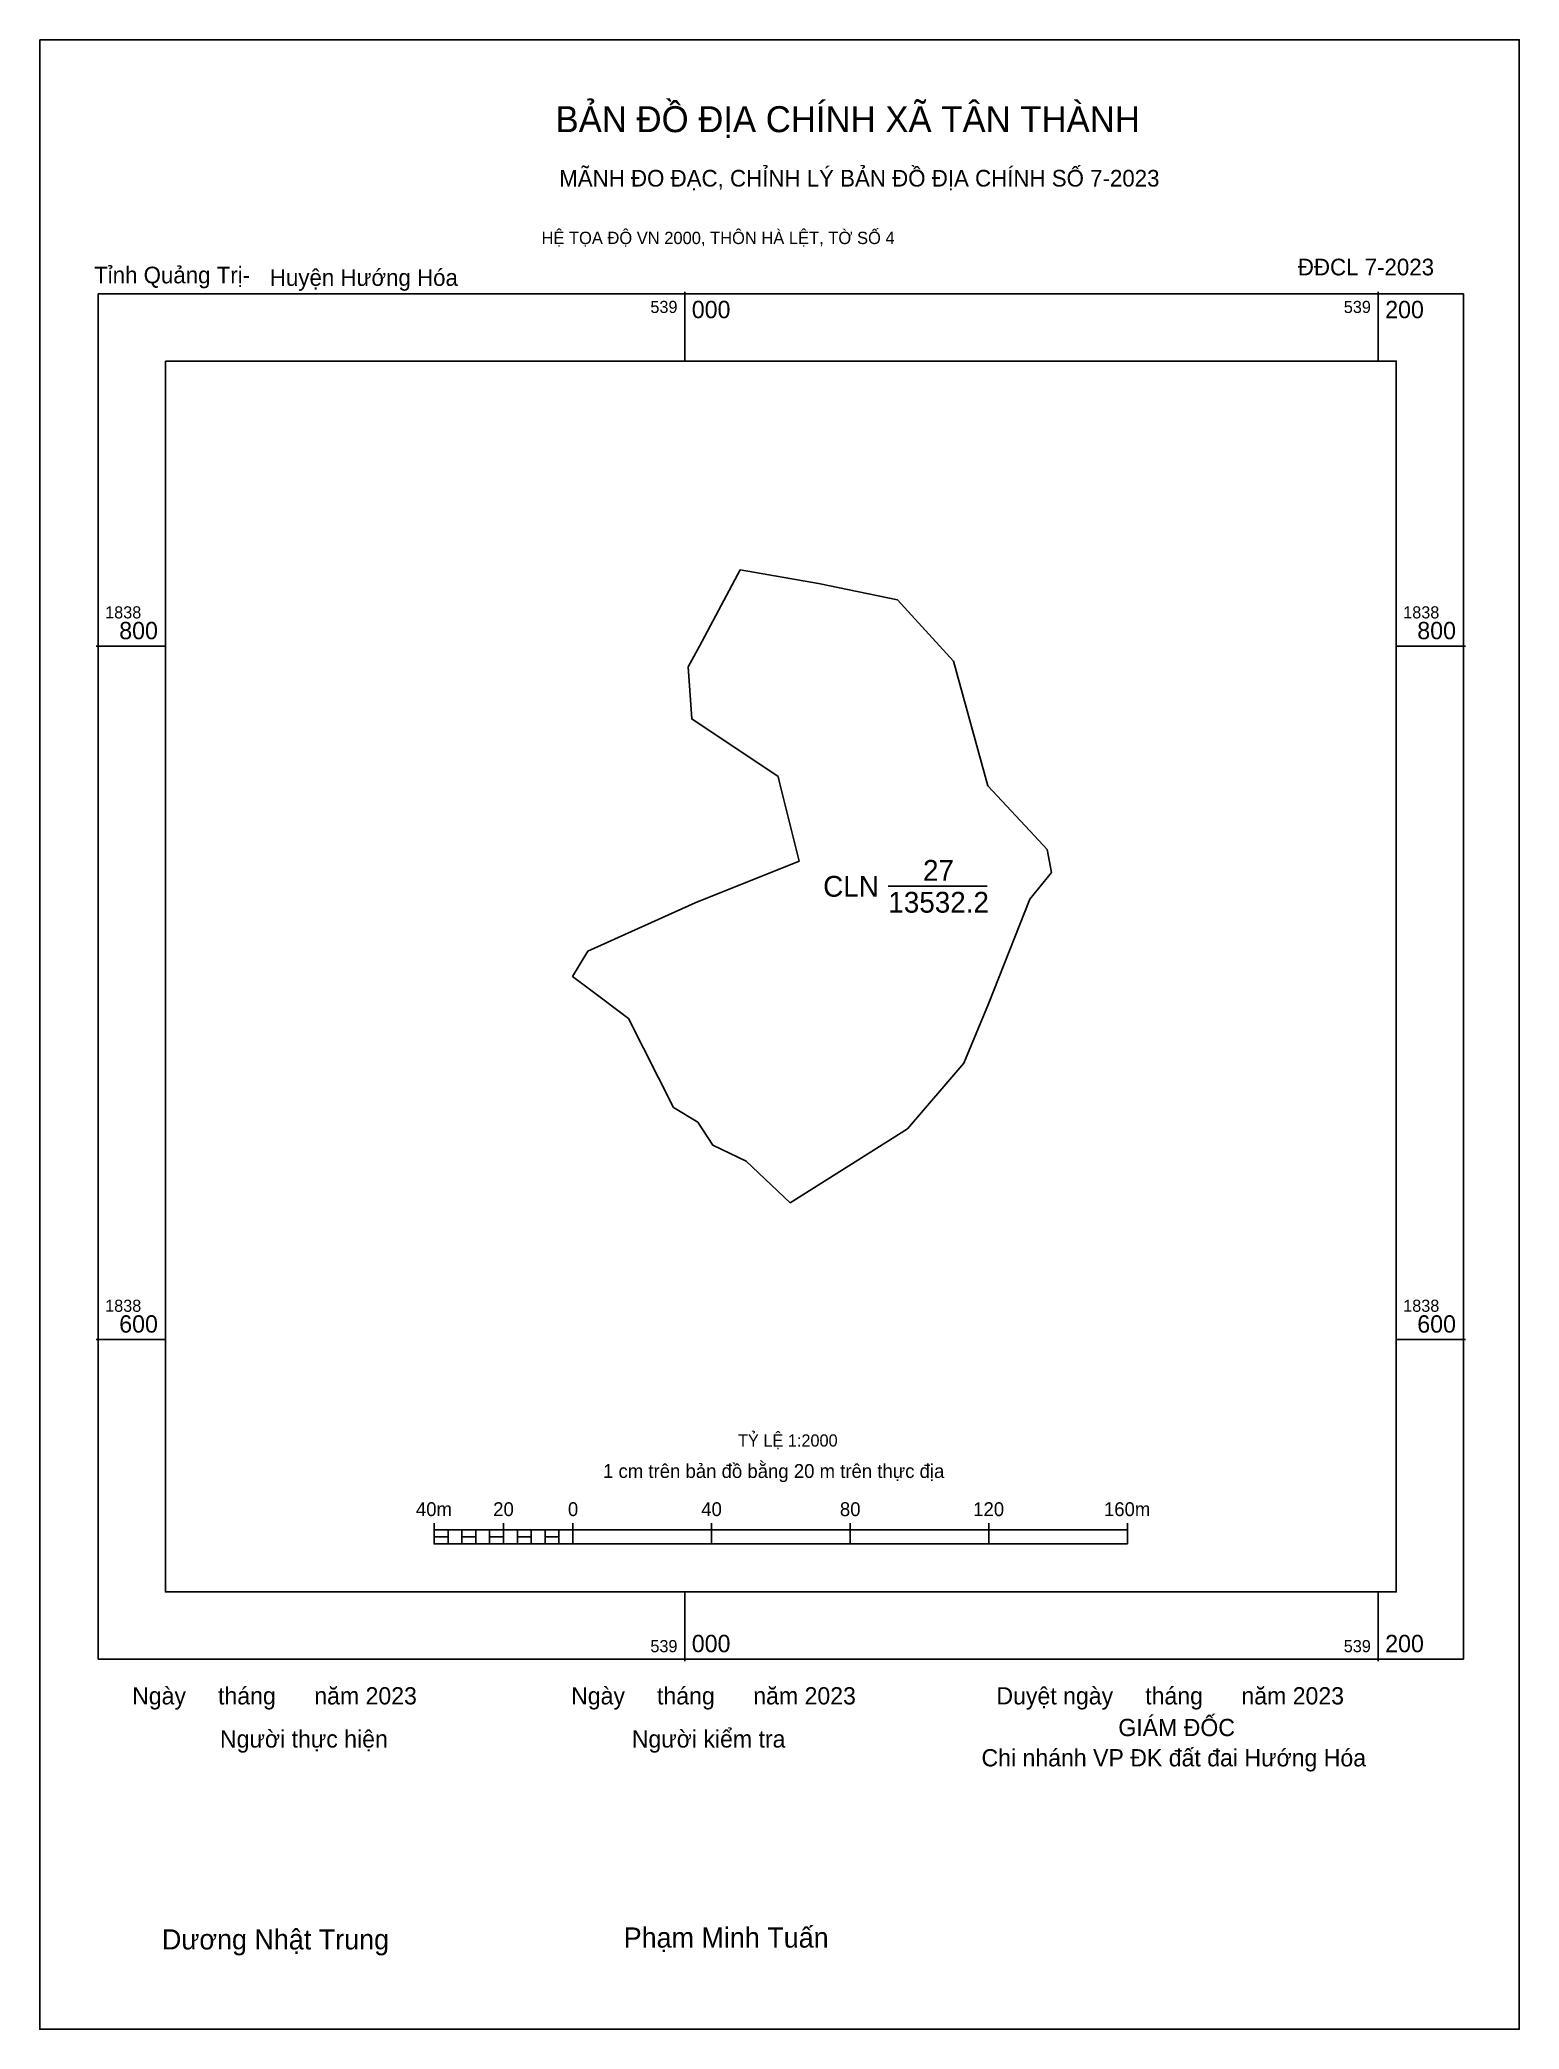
# Model space of a CAD drawing. Extents: x 538814 to 539241, y 1838401 to 1838975.
import ezdxf

# ---------------------------------------------------------------- set-up
doc = ezdxf.new("R2010")
doc.units = 0
for name, color, linetype in [('Level 10', 7, 'Continuous'), ('Level 13', 7, 'Continuous'), ('Level 15', 7, 'Continuous'), ('Level 27', 7, 'Continuous'), ('Level 6', 7, 'Continuous'), ('Level 62', 7, 'Continuous'), ('Level 63', 7, 'Continuous'), ('Level 9', 7, 'Continuous')]:
    doc.layers.add(name, color=color, linetype=linetype)

msp = doc.modelspace()

# ---------------------------------------------------------------- linework, layer by layer
at = {"layer": 'Level 10'}
msp.add_line((539058.69, 1838730.73), (539087.15, 1838730.73), dxfattribs=at)
msp.add_lwpolyline([(539038.52, 1838818.11), (539061.31, 1838813.35), (539077.52, 1838795.71), (539087.41, 1838759.71), (539100.86, 1838745.25), (539104.48, 1838741.35), (539105.74, 1838734.68), (539099.55, 1838727.01), (539087.59, 1838696.86), (539080.49, 1838679.71), (539064.21, 1838660.74), (539030.4, 1838639.46), (539017.73, 1838651.47), (539008.1, 1838656.03), (539003.75, 1838662.68), (538996.68, 1838666.97), (538983.79, 1838692.6), (538972.51, 1838701.06), (538967.63, 1838704.72), (538972, 1838712), (539003, 1838726), (539033, 1838738), (539027.44, 1838760.32), (539026.93, 1838762.38), (539002, 1838779), (539001, 1838794), (539004.21, 1838800), (539016, 1838822)], close=True, dxfattribs=at)
at = {"layer": 'Level 15'}
msp.add_lwpolyline([(538813.94, 1838974.9), (539240.66, 1838974.9), (539240.66, 1838401.07), (538813.94, 1838401.07)], close=True, dxfattribs=at)
at = {"layer": 'Level 27'}
for p, q in [((539016, 1838822), (539015.98, 1838822.01)), ((539077.52, 1838795.71), (539077.53, 1838795.72)), ((539105.74, 1838734.68), (539105.76, 1838734.7)), ((539017.73, 1838651.47), (539017.71, 1838651.47)), ((539030.4, 1838639.46), (539030.38, 1838639.45))]:
    msp.add_line(p, q, dxfattribs=at)
at = {"layer": 'Level 62'}
msp.add_lwpolyline([(538850.18, 1838882.22), (539205.2, 1838882.22), (539205.2, 1838527.2), (538850.18, 1838527.2)], close=True, dxfattribs=at)
at = {"layer": 'Level 63'}
for p, q in [((539000, 1838902.22), (539000, 1838882.22)), ((539200, 1838902.22), (539200, 1838882.22)), ((538830.18, 1838800), (538850.18, 1838800)), ((539205.2, 1838800), (539225.2, 1838800)), ((538830.18, 1838600), (538850.18, 1838600)), ((539205.2, 1838600), (539225.2, 1838600)), ((538927.69, 1838547.07), (538927.69, 1838541.07)), ((538947.69, 1838547.07), (538947.69, 1838541.07)), ((538967.69, 1838547.07), (538967.69, 1838541.07)), ((539007.69, 1838547.07), (539007.69, 1838541.07)), ((539047.69, 1838547.07), (539047.69, 1838541.07)), ((539087.69, 1838547.07), (539087.69, 1838541.07)), ((539127.69, 1838547.07), (539127.69, 1838541.07)), ((538927.69, 1838545.07), (539127.69, 1838545.07)), ((538927.69, 1838541.07), (539127.69, 1838541.07)), ((538931.69, 1838545.07), (538931.69, 1838541.07)), ((538935.69, 1838545.07), (538935.69, 1838541.07)), ((538939.69, 1838545.07), (538939.69, 1838541.07)), ((538943.69, 1838545.07), (538943.69, 1838541.07)), ((538947.69, 1838545.07), (538947.69, 1838541.07)), ((538951.69, 1838545.07), (538951.69, 1838541.07)), ((538955.69, 1838545.07), (538955.69, 1838541.07)), ((538959.69, 1838545.07), (538959.69, 1838541.07)), ((538963.69, 1838545.07), (538963.69, 1838541.07)), ((538967.69, 1838545.07), (538967.69, 1838541.07)), ((539000, 1838527.2), (539000, 1838507.2)), ((539200, 1838527.2), (539200, 1838507.2))]:
    msp.add_line(p, q, dxfattribs=at)
for points in [[(538830.8, 1838901.6), (539224.58, 1838901.6), (539224.58, 1838507.82), (538830.8, 1838507.82)], [(538927.69, 1838543.07), (538931.69, 1838543.07), (538931.69, 1838541.07), (538927.69, 1838541.07)], [(538927.69, 1838543.07), (538931.69, 1838543.07), (538931.69, 1838541.07), (538927.69, 1838541.07)], [(538935.69, 1838543.07), (538939.69, 1838543.07), (538939.69, 1838541.07), (538935.69, 1838541.07)], [(538943.69, 1838543.07), (538947.69, 1838543.07), (538947.69, 1838541.07), (538943.69, 1838541.07)], [(538951.69, 1838543.07), (538955.69, 1838543.07), (538955.69, 1838541.07), (538951.69, 1838541.07)], [(538959.69, 1838543.07), (538963.69, 1838543.07), (538963.69, 1838541.07), (538959.69, 1838541.07)]]:
    msp.add_lwpolyline(points, close=True, dxfattribs=at)

# ---------------------------------------------------------------- texts
at = {"layer": 'Level 13'}
for s, p in [('27', (539068.69, 1838732.33)), ('CLN', (539039.9, 1838727.73)), ('13532.2', (539058.7, 1838723.13))]:
    msp.add_text(s, height=6, dxfattribs=at).set_placement(p)
at = {"layer": 'Level 6'}
msp.add_text('TỶ LỆ 1:2000', height=3.5158, dxfattribs=at).set_placement((539015.32, 1838569.13))
at = {"layer": 'Level 63'}
for s, height, p in [('BẢN ĐỒ ĐỊA CHÍNH XÃ TÂN THÀNH', 7.4873, (538962.7, 1838948.26)), ('MÃNH ĐO ĐẠC, CHỈNH LÝ BẢN ĐỒ ĐỊA CHÍNH SỐ 7-2023', 4.8044, (538963.76, 1838932.57)), ('HỆ TỌA ĐỘ VN 2000, THÔN HÀ LỆT, TỜ SỐ 4', 3.5565, (538958.65, 1838915.98)), ('539', 3.5, (538990.06, 1838896.1)), ('000', 5, (539002, 1838894.6)), ('539', 3.5, (539190.06, 1838896.1)), ('200', 5, (539202, 1838894.6)), ('1838', 3.5, (538832.8, 1838808)), ('1838', 3.5, (539207.2, 1838808)), ('800', 5, (538836.86, 1838802)), ('D', 0.02, (539007.69, 1838806.47)), ('D', 0.02, (539007.69, 1838806.47)), ('D', 0.02, (539007.69, 1838806.47)), ('D', 0.02, (539007.69, 1838806.47)), ('D', 0.02, (539007.69, 1838806.47)), ('D', 0.02, (539007.69, 1838806.47)), ('800', 5, (539211.26, 1838802)), ('D', 0.02, (539006, 1838799.99)), ('1838', 3.5, (538832.8, 1838608)), ('1838', 3.5, (539207.2, 1838608)), ('600', 5, (538836.86, 1838602)), ('600', 5, (539211.26, 1838602)), ('1 cm trên bản đồ bằng 20 m trên thực địa', 4, (538976.41, 1838560.07)), ('40m', 4, (538922.43, 1838549.07)), ('20', 4, (538944.72, 1838549.07)), ('0', 4, (538966.27, 1838549.07)), ('40', 4, (539004.72, 1838549.07)), ('80', 4, (539044.72, 1838549.07)), ('120', 4, (539083.16, 1838549.07)), ('160m', 4, (539120.88, 1838549.07)), ('539', 3.5, (538990.06, 1838509.82)), ('000', 5, (539002, 1838509.82)), ('539', 3.5, (539190.06, 1838509.82)), ('200', 5, (539202, 1838509.82)), ('Ngày     tháng      năm 2023', 4.9766, (538840.58, 1838494.75)), ('Ngày     tháng      năm 2023', 4.9766, (538967.2, 1838494.75)), ('Duyệt ngày     tháng      năm 2023', 4.9766, (539089.87, 1838494.75)), ('Người kiểm tra', 4.9766, (538984.69, 1838482.31)), ('GIÁM ĐỐC', 4.977, (539125.02, 1838485.61)), ('Người thực hiện', 4.9766, (538865.91, 1838482.31)), ('Chi nhánh VP ĐK đất đai Hướng Hóa', 4.9766, (539085.56, 1838476.88)), ('Phạm Minh Tuấn', 5.8048, (538982.36, 1838424.61)), ('Dương Nhật Trung', 5.8048, (538849.17, 1838424.08))]:
    msp.add_text(s, height=height, dxfattribs=at).set_placement(p)
at = {"layer": 'Level 9'}
for s, p in [('Tỉnh Quảng Trị-', (538829.61, 1838904.65)), ('Huyện Hướng Hóa', (538880.31, 1838903.93)), ('ĐĐCL 7-2023', (539176.81, 1838906.96))]:
    msp.add_text(s, height=4.8044, dxfattribs=at).set_placement(p)

doc.saveas('drawing.dxf')
